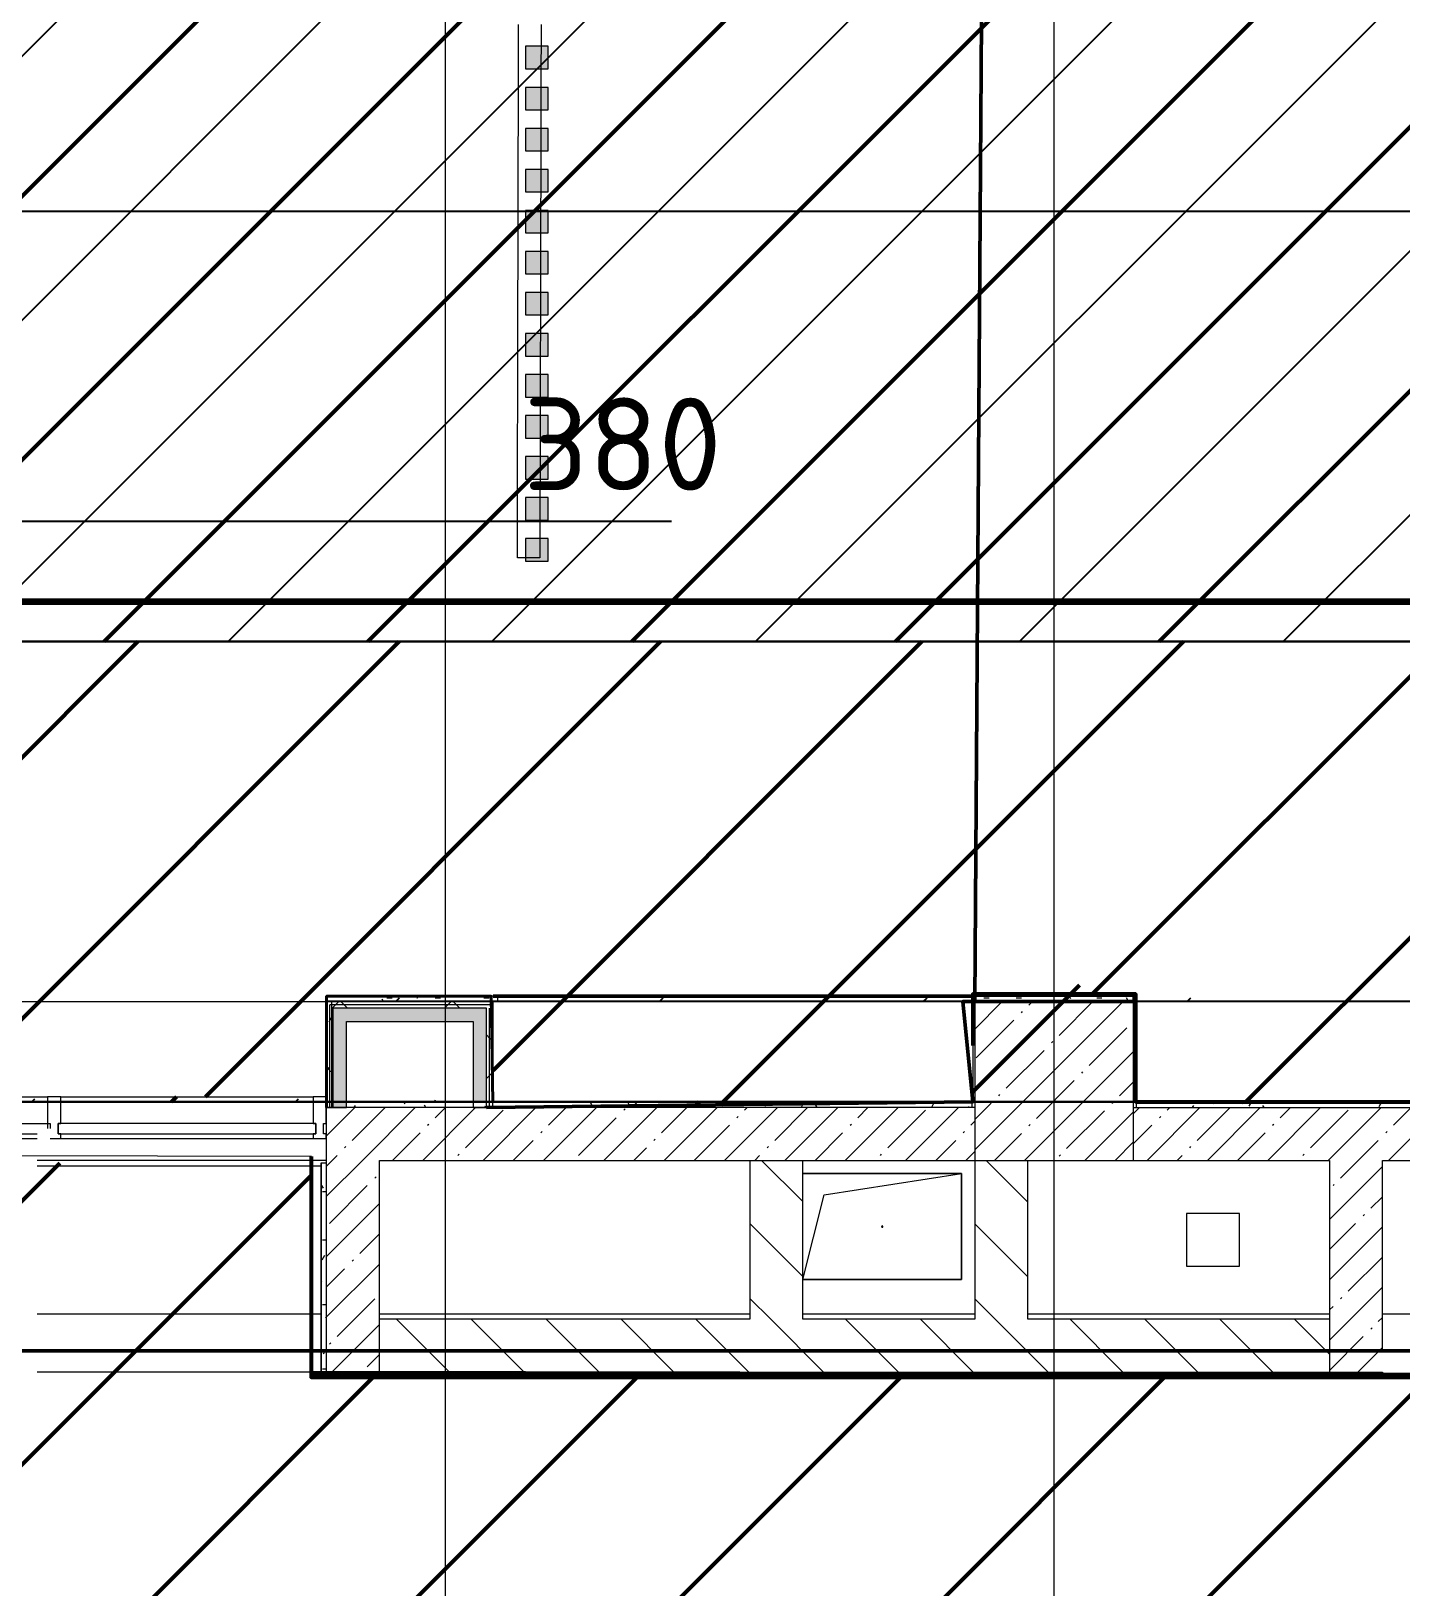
# Model space of a CAD drawing. Header units: millimetres. Extents: x -213547 to 415037, y -3642 to 106956.
# Drawn here: x 50658 to 55835, y 9953 to 15830 of the extents above; entities that cross this region are included whole.
import ezdxf

# ---------------------------------------------------------------- set-up
doc = ezdxf.new("R2010")
doc.units = ezdxf.units.MM
for name, color, linetype, lineweight in [('1)CF2', 3, 'Continuous', 30), ('10)FK4', 3, 'Continuous', 50), ('1014 Краска CF1.3', 64, 'Continuous', 158), ('2)CF1', 5, 'Continuous', 30), ('5.5) Перег WD5', 3, 'Continuous', 40), ('950 Штук CF1 CF13 CF1.3', 3, 'Continuous', 50), ('965 СКБ CF2', 5, 'Continuous', 50), ('A-AREA-BNDY', 7, 'Continuous', 5), ('A-FLOR', 7, 'Continuous', 9), ('A-GENM', 7, 'Continuous', 9), ('A-GLAZ-CURT', 7, 'Continuous', 9), ('A-GLAZ-CURT-2', 7, 'Continuous', 20), ('A-GLAZ-CWMG', 7, 'Continuous', 9), ('A-GLAZ-CWMG-1', 7, 'Continuous', 20), ('A-WALL', 7, 'Continuous', 5), ('I-WALL', 7, 'Continuous', 5), ('S-COLS', 7, 'Continuous', 9), ('S-COLS-1', 7, 'Continuous', 5), ('Оси', 7, 'Continuous', 9)]:
    doc.layers.add(name, color=color, linetype=linetype, lineweight=lineweight)
doc.layers.add('3) CF3 монтаж', color=152, linetype='Continuous')
doc.layers.add('A-WALL-1', color=9, linetype='Continuous', lineweight=5, true_color=0x808080)
doc.layers.add('A-WALL-FNSH-1', color=9, linetype='Continuous', lineweight=5, true_color=0x808080)
doc.styles.add('ISOCPEUR_1', font='isocpeur.ttf', dxfattribs={"height": 350})
doc.styles.get("Standard").update_dxf_attribs({"font": 'arial.ttf'})
doc.dimstyles.new('ISO-2_0_0_9К_Средний_округл2', dxfattribs={"dimscale": 304.8, "dimtxt": 199.196235, "dimasz": 0.492126, "dimexe": 0.393701, "dimexo": 0, "dimgap": 0, "dimtad": 1, "dimdec": 0, "dimrnd": 10, "dimzin": 0, "dimdsep": 46, "dimtxsty": 'ISOCPEUR_1', "dimblk1": 'OBLIQUE', "dimblk2": 'OBLIQUE', "dimsah": 1, "dimcen": 0.09, "dimdle": 0.393701, "dimazin": 0, "dimtfac": 1, "dimtdec": 4, "dimtix": 1, "dimtmove": 0, "dimatfit": 3, "dimfxl": 1, "dimtvp": 1, "dimtolj": 1, "dimtzin": 0, "dimarcsym": 2})
pattern_1 = [(45, (64.7, -136.06), (-114.04925, 114.04925), []), (45, (178.75, -136.06), (-114.04925, 114.04925), [201.612, -40.322, 6.706, -33.617])]
pattern_2 = [(135, (64.7, -136.06), (-141.42136, -141.42136), [])]
pattern_3 = [(0, (64.7, -136.06), (243.84, 60.96), [20.117, -162.763, 20.117, -162.763, -975.36]), (0, (64.7, -136.06), (243.84, 60.96), [-365.76, 20.117, -345.643, 20.117, -162.763, -426.72]), (0, (64.7, -136.06), (243.84, 60.96), [-914.4, 20.117, -101.803, 20.117, -284.683]), (120, (156.14, -105.58), (-174.71291, 180.691634), [20.117, -162.763, 20.117, -162.763, -975.36]), (120, (156.14, -105.58), (-174.71291, 180.691634), [-365.76, 20.117, -345.643, 20.117, -162.763, -426.72]), (120, (156.14, -105.58), (-174.71291, 180.691634), [-914.4, 20.117, -101.803, 20.117, -284.683]), (240, (186.62, 16.34), (-69.12709, -241.651634), [20.117, -162.763, 20.117, -162.763, -975.36]), (240, (186.62, 16.34), (-69.12709, -241.651634), [-365.76, 20.117, -345.643, 20.117, -162.763, -426.72]), (240, (186.62, 16.34), (-69.12709, -241.651634), [-914.4, 20.117, -101.803, 20.117, -284.683])]
pattern_4 = [(45, (64.7, -136.06), (-212.132, 212.132), []), (135, (64.7, -136.06), (-212.132, -212.132), [])]
pattern_5 = [(45, (38804.7, 11553.94), (-498.404, 498.404), [])]
pattern_6 = [(45, (42224.7, 26743.94), (-498.404, 498.404), [])]

# ---------------------------------------------------------------- blocks, each defined once
blk = doc.blocks.new('BSC_Колонна _Прямоугольная - 600х600-23205375-Объем проектирования 1 этажа')
at = {"layer": 'S-COLS-1'}
h = blk.add_hatch(dxfattribs=at)
h.set_pattern_fill('FP_54', color=256, style=0, pattern_type=2)
h.set_pattern_definition([(45, (-54460, -12000), (-114.04925, 114.04925), []), (45, (-54345.95, -12000), (-114.04925, 114.04925), [201.613, -40.323, 6.706, -33.617])])
h.paths.add_polyline_path([(-100, -300), (300, -300), (297.8, 300), (-300, 300), (-300, -300), (-111.6, -300)])
for p, q in [((300, 300), (-300, 300)), ((-300, 300), (-300, -300)), ((300, -300), (300, 300)), ((-300, -300), (300, -300))]:
    blk.add_line(p, q, dxfattribs=at)
blk = doc.blocks.new('GM_Отверстие прямоугольное _в плите_ - Отверстие-V157-Объем проектирования 1 этажа')
at = {"layer": 'A-GENM'}
for p, q in [((-300, 200), (300, 200)), ((300, 200), (-300, 200)), ((-220, 120), (300, 200)), ((300, 200), (300, -200)), ((300, -200), (300, 200)), ((-300, -200), (-220, 120)), ((300, -200), (-300, -200)), ((-300, -200), (300, -200))]:
    blk.add_line(p, q, dxfattribs=at)
for start, end in [(360, 180), (180, 360)]:
    blk.add_arc((0, 0), 2.5, start, end, dxfattribs=at)
blk = doc.blocks.new('Прямоугольный импост - Импост структурный с накладкой - 160мм Темный-32784438-Объем проектирования 1 этажа')
at = {"layer": 'A-GLAZ-CWMG'}
for p, q in [((49156, 11940), (50656, 11940)), ((49156, 11820), (49156, 11840)), ((49156, 11840), (50656, 11840)), ((50656, 11840), (50656, 11820)), ((49196, 11800), (50616, 11800)), ((49196, 11783), (50616, 11783))]:
    blk.add_line(p, q, dxfattribs=at)
blk = doc.blocks.new('Системная панель - Стекло - 40мм-32784544-Объем проектирования 1 этажа')
at = {"layer": 'A-GLAZ-CURT-2'}
for p, q in [((486.5, 0), (-486.5, 0)), ((-486.5, 0), (-486.5, -40)), ((486.5, -40), (486.5, 0)), ((-486.5, -40), (486.5, -40))]:
    blk.add_line(p, q, dxfattribs=at)
blk = doc.blocks.new('Прямоугольный импост - Импост структурный с накладкой - 160мм Темный-V272-Объем проектирования 1 этажа')
at = {"layer": 'A-GLAZ-CWMG-1'}
for p, q in [((-25, 40), (-25, 140)), ((-25, 140), (25, 140)), ((25, 140), (25, 40)), ((-15, 40), (-25, 40)), ((-25, -17), (-25, 0)), ((-25, 0), (-15, 0)), ((-15, 0), (-15, 40)), ((15, 40), (15, 20)), ((25, 40), (15, 40)), ((15, -17), (-25, -17))]:
    blk.add_line(p, q, dxfattribs=at)
blk = doc.blocks.new('Прямоугольный импост - Импост структурный с накладкой - 160мм Темный-32784440-Объем проектирования 1 этажа')
at = {"layer": 'A-GLAZ-CWMG'}
for p, q in [((50706, 11940), (51659, 11940)), ((50706, 11783), (51659, 11783))]:
    blk.add_line(p, q, dxfattribs=at)
blk = doc.blocks.new('Прямоугольный импост - Импост структурный с накладкой - 160мм Темный-V274-Объем проектирования 1 этажа')
at = {"layer": 'A-GLAZ-CWMG-1'}
for p, q in [((0, 140), (-50, 140)), ((-50, 140), (-50, 40)), ((0, 40), (0, 140)), ((-50, 40), (-40, 40)), ((-40, 0), (-50, 0)), ((-50, 0), (-50, -17)), ((-40, 40), (-40, 0)), ((-10, 0), (-10, 40)), ((-10, 40), (0, 40)), ((0, 0), (-10, 0)), ((0, -17), (0, 0)), ((-50, -17), (0, -17))]:
    blk.add_line(p, q, dxfattribs=at)
blk = doc.blocks.new('_Oblique')
at = {"color": 0, "linetype": 'ByBlock', "lineweight": -2}
blk.add_line((-0.5, -0.5), (0.5, 0.5), dxfattribs=at)
blk = doc.blocks.new('*D2015')
at = {"layer": '5.5) Перег WD5', "color": 0, "lineweight": -2, "transparency": 16777216}
for p, q in [((529.7, 14268.9), (529.7, 13858.4)), ((154.7, 13956.5), (154.7, 14098.4)), ((34.7, 13978.4), (529.7, 13978.4)), ((529.7, 13978.4), (53078.3, 13978.4))]:
    blk.add_line(p, q, dxfattribs=at)
at = {"layer": 'Defpoints', "color": 0, "transparency": 16777216}
for p in [(529.7, 14268.9), (154.7, 13956.5), (529.7, 13978.4)]:
    blk.add_point(p, dxfattribs=at)
at = {"layer": '5.5) Перег WD5', "color": 0, "lineweight": -2, "transparency": 16777216, "xscale": 304.8, "yscale": 304.8, "zscale": 304.8, "rotation": 180}
blk.add_blockref('_Oblique', (154.7, 13978.4), dxfattribs=at)
at = {"layer": '5.5) Перег WD5', "color": 0, "lineweight": -2, "transparency": 16777216, "xscale": 304.8, "yscale": 304.8, "zscale": 304.8}
blk.add_blockref('_Oblique', (529.7, 13978.4), dxfattribs=at)
at = {"layer": '5.5) Перег WD5', "color": 0, "lineweight": 25, "transparency": 16777216, "insert": (52518.3, 14445.1), "char_height": 350, "width": 455.087, "attachment_point": 1, "line_spacing_factor": 1.149209, "style": 'ISOCPEUR_1'}
blk.add_mtext('\\A1;380', dxfattribs=at)
blk = doc.blocks.new('*D2003')
at = {"layer": '5.5) Перег WD5', "color": 0, "lineweight": -2, "transparency": 16777216}
for p, q in [((6824.7, 15127.8), (6824.7, 15269.6)), ((7162.2, 14838.9), (7162.2, 15269.6)), ((6704.7, 15149.6), (7162.2, 15149.6)), ((7162.2, 15149.6), (62460.5, 15149.6))]:
    blk.add_line(p, q, dxfattribs=at)
at = {"layer": 'Defpoints', "color": 0, "transparency": 16777216}
for p in [(6824.7, 15127.8), (7162.2, 15149.6), (7162.2, 14838.9)]:
    blk.add_point(p, dxfattribs=at)
at = {"layer": '5.5) Перег WD5', "color": 0, "lineweight": -2, "transparency": 16777216, "xscale": 304.8, "yscale": 304.8, "zscale": 304.8, "rotation": 180}
blk.add_blockref('_Oblique', (6824.7, 15149.6), dxfattribs=at)
at = {"layer": '5.5) Перег WD5', "color": 0, "lineweight": -2, "transparency": 16777216, "xscale": 304.8, "yscale": 304.8, "zscale": 304.8}
blk.add_blockref('_Oblique', (7162.2, 15149.6), dxfattribs=at)
at = {"layer": '5.5) Перег WD5', "color": 0, "lineweight": 25, "transparency": 16777216, "insert": (61871.5, 15616.3), "char_height": 350, "width": 478.071, "attachment_point": 1, "line_spacing_factor": 1.149209, "style": 'ISOCPEUR_1'}
blk.add_mtext('\\A1;340', dxfattribs=at)

msp = doc.modelspace()

# ---------------------------------------------------------------- hatches: boundary and pattern name
at = {"layer": '1)CF2'}
h = msp.add_hatch(dxfattribs=at)
h.set_pattern_fill('ANSI31', color=256, scale=220)
h.paths.add_polyline_path([(47724.7, 13523.9), (45995.7, 13523.9), (45995.7, 12163.9), (47724.7, 12163.9)])
h.paths.add_polyline_path([(47724.7, 12163.9), (45995.7, 12163.9), (45995.7, 11803.9), (46024.7, 11803.9), (46254.7, 11803.9), (46304.7, 11803.9), (47724.7, 11803.9)])
h.paths.add_polyline_path([(48203.7, 12163.9), (47724.7, 12163.9), (47724.7, 11803.9), (47753.7, 11803.9), (47803.7, 11803.9), (48174.7, 11803.9), (48203.7, 11803.9)])
h.paths.add_polyline_path([(48524.7, 13523.9), (47724.7, 13523.9), (47724.7, 12163.9), (48203.7, 12163.9), (48203.7, 12184.9), (48524.7, 12184.9)])
h.paths.add_polyline_path([(52224.7, 13523.9), (48524.7, 13523.9), (48524.7, 12184.9), (48845.7, 12184.9), (48845.7, 12163.9), (51773.7, 12163.9), (51773.7, 12184.9), (52224.7, 12184.9)])
h.paths.add_polyline_path([(51773.7, 12163.9), (48845.7, 12163.9), (48845.7, 11803.9), (48895.7, 11803.9), (49170.7, 11803.9), (49220.7, 11803.9), (50720.7, 11803.9), (50770.7, 11803.9), (51723.7, 11803.9), (51773.7, 11803.9)])
h.paths.add_polyline_path([(54216.7, 12163.9), (54179.8, 12163.9), (52422.4, 12163.9), (52404.6, 12163.9), (52404.6, 11784.9), (54216.7, 11784.9)])
h.paths.add_polyline_path([(54524.7, 13523.9), (52224.7, 13523.9), (52224.7, 12184.9), (52422.4, 12184.9), (52422.4, 12183.9), (52422.4, 12163.9), (54179, 12163.9), (54216.7, 12163.9), (54216.7, 12184.4), (54216.7, 12192.9), (54524.7, 12192.9)])
h.paths.add_polyline_path([(56612, 13523.9), (54524.7, 13523.9), (54524.7, 12192.9), (54832.7, 12192.9), (54832.7, 12184.9), (54832.7, 11784.9), (56612, 11784.9)])
at = {"layer": '2)CF1'}
h = msp.add_hatch(dxfattribs=at)
h.set_pattern_fill('ANSI31', color=256, scale=222)
h.set_pattern_definition(pattern_6)
h.paths.add_polyline_path([(54824.7, 12184.4), (54834.7, 11783.9), (56620, 11784.9), (56620, 15695.7), (57414.7, 15695.7), (57386.7, 18691.9), (57966.7, 18821.5), (57966.7, 20355.9), (51436.7, 20355.9), (51436.7, 26313.9), (50903.7, 26313.9), (50903.7, 26722.9), (48844.7, 26743.9), (48845.7, 26343.4), (47749.7, 26343.4), (47724.7, 26363.9), (47703.7, 26742.9), (42845.7, 26742.9), (42845.7, 26363.9), (42465.7, 26343.9), (42465.7, 26063.9), (42224.7, 26038.9), (42224.7, 24363.9), (42444.7, 24363.9), (42527.9, 23183.9), (42845.7, 23184.9), (42845.7, 21962.9), (42465.7, 21962.9), (42465.7, 20164.9), (42824.7, 20164.9), (42845.7, 19563.9), (42465.7, 19562.9), (42465.7, 17764.9), (42845.7, 17764.9), (42845.7, 16542.9), (42465.7, 16542.9), (42465.7, 14971.9), (45995.7, 14966.4), (46024.7, 11803.9), (48203.7, 11773.9), (48203.7, 11784.9), (48845.7, 11784.9), (48895.7, 11803.9), (51723.7, 11803.9), (51723.7, 11774.4), (52422.4, 11795.4), (52378.6, 11763.9), (54214.7, 11783.9), (54214.7, 12225.4), (54832.7, 12225.4)])
edge = h.paths.add_edge_path(flags=16)
edge.add_arc((48509.6, 16886.5), 491.7, 0, 360)
edge = h.paths.add_edge_path(flags=16)
edge.add_arc((54504.8, 16876.5), 491.7, 0, 360)
edge = h.paths.add_edge_path(flags=16)
edge.add_arc((48534.1, 22870.2), 491.7, 0, 360)
h.paths.add_polyline_path([(45995.7, 13523.9), (56612, 13523.9), (56612, 11784.9), (45995.7, 11784.9)], flags=17)
h = msp.add_hatch(dxfattribs=at)
h.set_pattern_fill('ANSI31', color=256, scale=222)
h.set_pattern_definition(pattern_5)
h.paths.add_polyline_path([(51715.3, 10721.2), (45995.7, 10721.2), (45995.7, 11553.9), (51715.3, 11553.9)])
h = msp.add_hatch(dxfattribs=at)
h.set_pattern_fill('ANSI31', color=256, scale=222)
h.set_pattern_definition(pattern_5)
h.paths.add_polyline_path([(75478.4, 7743.3), (42465.7, 7743.3), (42465.7, 10742.9), (75478.4, 10742.9)])
at = {"layer": '3) CF3 монтаж'}
h = msp.add_hatch(dxfattribs=at)
h.set_pattern_fill('ANSI31', color=256, scale=222)
h.paths.add_polyline_path([(45500.9, 10997.9), (45500.9, 13517.9), (46002.9, 13517.9), (46002.9, 11796.9), (48210.9, 11796.9), (48210.9, 12177.9), (48852.9, 12177.9), (48852.9, 11796.9), (51780.9, 11796.9), (51780.9, 12177.9), (56619.1, 12177.9), (56619.1, 15688.7), (57393.9, 15688.7), (57393.9, 18684.9), (57980.9, 18684.9), (57980.9, 20355.9), (51850.9, 20355.2), (51715.7, 20318.8), (51715.6, 20355.9), (51450.9, 20355.9), (51450.9, 20619.7), (51414.5, 20619.7), (51450.9, 20754.9), (51450.9, 26334.9), (50910.9, 26334.9), (50910.9, 26715.9), (48852.9, 26715.9), (48852.9, 26335.9), (47710.9, 26335.9), (47710.9, 26735.9), (42852.9, 26735.9), (42852.9, 26335.9), (42472.9, 26335.9), (42472.9, 23177.9), (42852.9, 23177.9), (42852.9, 16535.9), (42472.9, 16535.9), (42472.9, 14960.4), (46002.9, 14960.4), (46002.9, 14579.5), (45500.9, 14579.5), (45500.9, 14838.4), (42852.9, 14838.4), (42852.9, 10997.9), (44140.1, 10997.9)])
h.paths.add_polyline_path([(48496.8, 16423.3), (48416.5, 16437.3), (48351.5, 16459.2), (48279.8, 16498.7), (48223.3, 16543), (48173.6, 16596.8), (48132.8, 16658.6), (48101.9, 16728.8), (48083.6, 16798.9), (48076.9, 16873.7), (48151.9, 16874.2), (48159.9, 16801.3), (48177, 16741), (48206.9, 16679.9), (48249.8, 16622.8), (48296.8, 16578.4), (48353.8, 16541.2), (48416.5, 16514.9), (48482.9, 16500.1), (48550.9, 16497.4), (48618.3, 16506.9), (48682.9, 16528.2), (48742.7, 16560.8), (48795.7, 16603.4), (48840.3, 16654.9), (48874.9, 16713.4), (48898.6, 16777.2), (48910.5, 16844.2), (48909.8, 16914.9), (48897.9, 16979.2), (48873.7, 17042.8), (48838.7, 17101.1), (48793.8, 17152.3), (48740.4, 17194.6), (48680.5, 17226.7), (48615.7, 17247.6), (48548.2, 17256.6), (48480.3, 17253.4), (48413.9, 17238.2), (48347.6, 17208.8), (48294.7, 17173.8), (48245.5, 17126.7), (48205.6, 17071.6), (48176.1, 17010.3), (48158, 16944.7), (48151.6, 16876.9), (48076.9, 16877.1), (48083.1, 16951.7), (48101.9, 17025.4), (48131.6, 17093.3), (48172.6, 17156.1), (48223.4, 17211.4), (48282.6, 17257.6), (48351.4, 17294.3), (48426.4, 17319), (48496, 17330.3), (48568.6, 17330.4), (48649.4, 17315.9), (48713.7, 17294), (48783.5, 17255.6), (48842.8, 17208.6), (48890.2, 17157.4), (48931.4, 17094.7), (48961.8, 17026), (48980.4, 16953.3), (48986.9, 16878.5), (48981, 16803.7), (48960.5, 16725.5), (48932.9, 16662), (48889.2, 16595.7), (48840.3, 16542.5), (48776.5, 16493.9), (48716.7, 16461.1), (48645.8, 16436.4), (48571.8, 16423.7), (48499.3, 16423.3)], flags=16)
h.paths.add_polyline_path([(54809.9, 16598.9), (54253.9, 16598.9), (54253.9, 17154.9), (54809.9, 17154.9)], flags=16)
h.paths.add_polyline_path([(48727.3, 16626.9), (48281.9, 16626.9), (48281.9, 17126.9), (48781.9, 17126.9), (48781.9, 16626.9), (48742.7, 16626.9)], flags=16)
h.paths.add_polyline_path([(51451.1, 19954.9), (51414.8, 20090.1), (51487.3, 20090.2)], flags=16)
h.paths.add_polyline_path([(51186.1, 20318.5), (51050.9, 20354.7), (51186.1, 20391)], flags=16)
h.paths.add_polyline_path([(48500.9, 22403), (48426.8, 22414.2), (48355.6, 22437.4), (48289.2, 22472.1), (48226.6, 22520), (48176.5, 22573.1), (48135.1, 22634.4), (48104.1, 22702), (48084.5, 22774.1), (48077, 22848.2), (48118, 22849.7), (48117.3, 22856.9), (48076.9, 22856.9), (48083, 22931.6), (48101.4, 23004.2), (48131.4, 23072.9), (48176, 23139.7), (48222.9, 23190.9), (48281.9, 23237.1), (48350.7, 23274), (48420.5, 23297.9), (48492.3, 23310.2), (48567.2, 23310.5), (48641.1, 23298.6), (48712.1, 23274.7), (48781.9, 23236.6), (48841.3, 23189.9), (48888.8, 23139.1), (48930.3, 23076.7), (48961, 23008.3), (48980, 22935.9), (48986.9, 22861.3), (48981.4, 22786.5), (48961.2, 22707.8), (48934.4, 22644.8), (48890.8, 22577.9), (48841.8, 22524.1), (48781.9, 22477.1), (48720.1, 22442.7), (48647, 22416.9), (48575.8, 22404), (48503.4, 22403)], flags=16)
h.paths.add_polyline_path([(42852.7, 14838.4), (45486.7, 14838.4), (45486.7, 11011.9), (42852.7, 11011.9)], flags=17)
h.paths.add_polyline_path([(45995.7, 13523.9), (56612, 13523.9), (56612, 12163.9), (51774.7, 12163.9), (51773.7, 11784.9), (45994.7, 11784.9)], flags=16)
at = {"layer": '950 Штук CF1 CF13 CF1.3'}
h = msp.add_hatch(dxfattribs=at)
h.set_pattern_fill('ANSI31', color=256, scale=222)
h.set_pattern_definition(pattern_6)
h.paths.add_polyline_path([(54824.7, 12184.4), (54834.7, 11783.9), (56620, 11784.9), (56620, 15695.7), (57414.7, 15695.7), (57386.7, 18691.9), (57966.7, 18821.5), (57966.7, 20355.9), (51436.7, 20355.9), (51436.7, 26313.9), (50903.7, 26313.9), (50903.7, 26722.9), (48844.7, 26743.9), (48845.7, 26343.4), (47749.7, 26343.4), (47724.7, 26363.9), (47703.7, 26742.9), (42845.7, 26742.9), (42845.7, 26363.9), (42465.7, 26343.9), (42465.7, 26063.9), (42224.7, 26038.9), (42224.7, 24363.9), (42444.7, 24363.9), (42527.9, 23183.9), (42845.7, 23184.9), (42845.7, 21962.9), (42465.7, 21962.9), (42465.7, 20164.9), (42824.7, 20164.9), (42845.7, 19563.9), (42465.7, 19562.9), (42465.7, 17764.9), (42845.7, 17764.9), (42845.7, 16542.9), (42465.7, 16542.9), (42465.7, 14971.9), (45995.7, 14966.4), (46024.7, 11803.9), (48203.7, 11773.9), (48203.7, 11784.9), (48845.7, 11784.9), (48895.7, 11803.9), (51723.7, 11803.9), (51723.7, 11774.4), (52422.4, 11795.4), (52378.6, 11763.9), (54214.7, 11783.9), (54214.7, 12225.4), (54832.7, 12225.4)])
edge = h.paths.add_edge_path(flags=16)
edge.add_arc((48509.6, 16886.5), 491.7, 0, 360)
edge = h.paths.add_edge_path(flags=16)
edge.add_arc((54504.8, 16876.5), 491.7, 0, 360)
edge = h.paths.add_edge_path(flags=16)
edge.add_arc((48534.1, 22870.2), 491.7, 0, 360)
h.paths.add_polyline_path([(45995.7, 13523.9), (56612, 13523.9), (56612, 11784.9), (45995.7, 11784.9)], flags=17)
h = msp.add_hatch(dxfattribs=at)
h.set_pattern_fill('ANSI31', color=256, scale=222)
h.set_pattern_definition(pattern_5)
h.paths.add_polyline_path([(51715.3, 10721.2), (45995.7, 10721.2), (45995.7, 11553.9), (51715.3, 11553.9)])
h = msp.add_hatch(dxfattribs=at)
h.set_pattern_fill('ANSI31', color=256, scale=222)
h.set_pattern_definition(pattern_5)
h.paths.add_polyline_path([(75478.4, 7743.3), (42465.7, 7743.3), (42465.7, 10742.9), (75478.4, 10742.9)])
at = {"layer": '965 СКБ CF2'}
h = msp.add_hatch(dxfattribs=at)
h.set_pattern_fill('ANSI31', color=256, scale=220)
h.paths.add_polyline_path([(47724.7, 13523.9), (45995.7, 13523.9), (45995.7, 12163.9), (47724.7, 12163.9)])
h.paths.add_polyline_path([(47724.7, 12163.9), (45995.7, 12163.9), (45995.7, 11803.9), (46024.7, 11803.9), (46254.7, 11803.9), (46304.7, 11803.9), (47724.7, 11803.9)])
h.paths.add_polyline_path([(48203.7, 12163.9), (47724.7, 12163.9), (47724.7, 11803.9), (47753.7, 11803.9), (47803.7, 11803.9), (48174.7, 11803.9), (48203.7, 11803.9)])
h.paths.add_polyline_path([(48524.7, 13523.9), (47724.7, 13523.9), (47724.7, 12163.9), (48203.7, 12163.9), (48203.7, 12184.9), (48524.7, 12184.9)])
h.paths.add_polyline_path([(52224.7, 13523.9), (48524.7, 13523.9), (48524.7, 12184.9), (48845.7, 12184.9), (48845.7, 12163.9), (51773.7, 12163.9), (51773.7, 12184.9), (52224.7, 12184.9)])
h.paths.add_polyline_path([(51773.7, 12163.9), (48845.7, 12163.9), (48845.7, 11803.9), (48895.7, 11803.9), (49170.7, 11803.9), (49220.7, 11803.9), (50720.7, 11803.9), (50770.7, 11803.9), (51723.7, 11803.9), (51773.7, 11803.9)])
h.paths.add_polyline_path([(54216.7, 12163.9), (54179.8, 12163.9), (52422.4, 12163.9), (52404.6, 12163.9), (52404.6, 11784.9), (54216.7, 11784.9)])
h.paths.add_polyline_path([(54524.7, 13523.9), (52224.7, 13523.9), (52224.7, 12184.9), (52422.4, 12184.9), (52422.4, 12183.9), (52422.4, 12163.9), (54179, 12163.9), (54216.7, 12163.9), (54216.7, 12184.4), (54216.7, 12192.9), (54524.7, 12192.9)])
h.paths.add_polyline_path([(56612, 13523.9), (54524.7, 13523.9), (54524.7, 12192.9), (54832.7, 12192.9), (54832.7, 12184.9), (54832.7, 11784.9), (56612, 11784.9)])
at = {"layer": 'I-WALL'}
for points in [[(52611.8, 15687.9), (52611.8, 15772.9), (52526.8, 15772.9), (52526.8, 15687.9)], [(52611.8, 15532.9), (52611.8, 15617.9), (52526.8, 15617.9), (52526.8, 15532.9)], [(52611.8, 15377.9), (52611.8, 15462.9), (52526.8, 15462.9), (52526.8, 15377.9)], [(52526.8, 15222.9), (52611.8, 15222.9), (52611.8, 15307.9), (52526.8, 15307.9), (52526.8, 15226.4)], [(52611.8, 15067.9), (52611.8, 15152.9), (52526.8, 15152.9), (52526.8, 15067.9)], [(52611.8, 14912.9), (52611.8, 14997.9), (52526.8, 14997.9), (52526.8, 14912.9)], [(52611.8, 14757.9), (52611.8, 14842.9), (52526.8, 14842.9), (52526.8, 14757.9)], [(52611.8, 14602.9), (52611.8, 14687.9), (52526.8, 14687.9), (52526.8, 14602.9)], [(52526.8, 14447.9), (52611.8, 14447.9), (52611.8, 14532.9), (52526.8, 14532.9)], [(52611.8, 14292.9), (52611.8, 14377.9), (52526.8, 14377.9), (52526.8, 14292.9)], [(52611.8, 14137.9), (52611.8, 14222.9), (52526.8, 14222.9), (52526.8, 14137.9)], [(52611.8, 13982.9), (52611.8, 14067.9), (52526.8, 14067.9), (52526.8, 13982.9)], [(52611.8, 13827.9), (52611.8, 13912.9), (52526.8, 13912.9), (52526.8, 13827.9), (52581.8, 13827.9)], [(51849.7, 11763.9), (51849.7, 12138.9), (51799.7, 12138.9), (51799.7, 11763.9), (51834.2, 11763.9)], [(51933.3, 12088.9), (52378.6, 12088.9), (52378.6, 12138.9), (51849.7, 12138.9), (51849.7, 12088.9)], [(52350, 11783.9), (52378.6, 11784.9), (52378.6, 12088.9), (52328.6, 12088.9), (52328.6, 11783.9)]]:
    msp.add_hatch(color=256, dxfattribs=at).paths.add_polyline_path(points)
h = msp.add_hatch(dxfattribs=at)
h.set_pattern_fill('FP_191', color=256, style=0, pattern_type=2)
h.set_pattern_definition(pattern_3)
h.paths.add_polyline_path([(51774.7, 11763.9), (51794.7, 11763.9), (51794.7, 12183.9), (51774.7, 12182.4), (51774.7, 11766.2)])
h = msp.add_hatch(dxfattribs=at)
h.set_pattern_fill('FP_191', color=256, style=0, pattern_type=2)
h.set_pattern_definition(pattern_3)
h.paths.add_polyline_path([(56640, 12163.9), (56640, 12183.9), (56625, 12183.9), (56625, 12163.9), (56638.7, 12163.9)])
h.paths.add_polyline_path([(52422.4, 12183.9), (51794.7, 12183.9), (51794.7, 12163.9), (52403.6, 12163.9)])
h.paths.add_polyline_path([(52422.4, 12163.9), (52422.4, 12183.9), (52404.6, 12163.9)])
h.paths.add_polyline_path([(54253.7, 12163.9), (54822.5, 12163.9), (54822.5, 12183.9), (54224.7, 12183.9), (54224.7, 12163.9)])
h = msp.add_hatch(dxfattribs=at)
h.set_pattern_fill('FP_192', color=256, style=0, pattern_type=2)
h.set_pattern_definition(pattern_4)
h.paths.add_polyline_path([(51794.7, 12151.4), (52403.6, 12151.4), (52403.6, 12163.9), (51794.7, 12163.9), (51794.7, 12158.9)])
h = msp.add_hatch(dxfattribs=at)
h.set_pattern_fill('FP_192', color=256, style=0, pattern_type=2)
h.set_pattern_definition(pattern_4)
h.paths.add_polyline_path([(51794.7, 11763.9), (51799.7, 11763.9), (51799.7, 12151.4), (51794.7, 12151.4), (51794.7, 11846.3)])
h = msp.add_hatch(dxfattribs=at)
h.set_pattern_fill('FP_192', color=256, style=0, pattern_type=2)
h.set_pattern_definition(pattern_4)
h.paths.add_polyline_path([(51802.7, 12138.9), (52403.6, 12138.9), (52403.6, 12151.4), (51799.7, 12151.4), (51799.7, 12138.9)])
h = msp.add_hatch(dxfattribs=at)
h.set_pattern_fill('FP_192', color=256, style=0, pattern_type=2)
h.set_pattern_definition(pattern_4)
h.paths.add_polyline_path([(52391.1, 11783.9), (52391.1, 12138.9), (52378.6, 12138.9), (52378.6, 11783.9), (52390.3, 11783.9)])
h = msp.add_hatch(dxfattribs=at)
h.set_pattern_fill('FP_192', color=256, style=0, pattern_type=2)
h.set_pattern_definition(pattern_4)
h.paths.add_polyline_path([(52403, 11783.9), (52403.6, 11786.3), (52403.6, 12138.9), (52391.1, 12138.9), (52391.1, 11783.9), (52397.2, 11783.9)])
h = msp.add_hatch(dxfattribs=at)
h.set_pattern_fill('FP_1', color=256, style=0, pattern_type=2)
h.set_pattern_definition(pattern_1)
h.paths.add_polyline_path([(57507.7, 11563.9), (60224.7, 11563.9), (60224.7, 11763.9), (54824.7, 11763.9), (54824.7, 11563.9), (57443.9, 11563.9)])
h.paths.add_polyline_path([(53687.9, 11563.9), (54224.7, 11563.9), (54224.7, 11763.9), (51774.7, 11763.9), (51774.7, 11563.9), (53574.7, 11563.9)])
h = msp.add_hatch(dxfattribs=at)
h.set_pattern_fill('FP_191', color=256, style=0, pattern_type=2)
h.set_pattern_definition(pattern_3)
h.paths.add_polyline_path([(53019.5, 11763.9), (54214.7, 11763.9), (54214.7, 11783.9), (51849.7, 11783.9), (51849.7, 11763.9), (52397.2, 11763.9)])
h = msp.add_hatch(dxfattribs=at)
h.set_pattern_fill('FP_191', color=256, style=0, pattern_type=2)
h.set_pattern_definition(pattern_3)
h.paths.add_polyline_path([(55024.7, 11763.9), (56640, 11763.9), (56640, 11783.9), (54834.7, 11783.9), (54834.7, 11763.9), (54891.4, 11763.9)])
h = msp.add_hatch(dxfattribs=at)
h.set_pattern_fill('FP_191', color=256, style=0, pattern_type=2)
h.set_pattern_definition(pattern_3)
h.paths.add_polyline_path([(51754.7, 10743.9), (51774.7, 10743.9), (51773.7, 11553.9), (51754.7, 11553.9), (51754.7, 10763.9)])
h = msp.add_hatch(dxfattribs=at)
h.set_pattern_fill('FP_1', color=256, style=0, pattern_type=2)
h.set_pattern_definition(pattern_1)
h.paths.add_polyline_path([(51974.7, 10763.9), (51974.7, 11563.9), (51774.7, 11563.9), (51774.7, 10763.9), (51843.7, 10763.9)])
h = msp.add_hatch(dxfattribs=at)
h.set_pattern_fill('FP_23', color=256, style=0, pattern_type=2)
h.set_pattern_definition(pattern_2)
h.paths.add_polyline_path([(53374.7, 10963.9), (53574.7, 10963.9), (53574.7, 11563.9), (53374.7, 11563.9), (53374.7, 10983.9)])
h = msp.add_hatch(dxfattribs=at)
h.set_pattern_fill('FP_23', color=256, style=0, pattern_type=2)
h.set_pattern_definition(pattern_2)
h.paths.add_polyline_path([(54424.7, 10963.9), (54424.7, 11563.9), (54224.7, 11563.9), (54224.7, 10963.9)])
h = msp.add_hatch(dxfattribs=at)
h.set_pattern_fill('FP_1', color=256, style=0, pattern_type=2)
h.set_pattern_definition(pattern_1)
h.paths.add_polyline_path([(55564.7, 10763.9), (55764.7, 10763.9), (55764.7, 11563.9), (55564.7, 11563.9), (55564.7, 10852.1)])
h = msp.add_hatch(dxfattribs=at)
h.set_pattern_fill('FP_23', color=256, style=0, pattern_type=2)
h.set_pattern_definition(pattern_2)
h.paths.add_polyline_path([(55564.7, 10763.9), (55564.7, 10963.9), (51974.7, 10963.9), (51974.7, 10763.9), (55444.6, 10763.9)])
h.paths.add_polyline_path([(56464.7, 10763.9), (56674.7, 10763.9), (56674.7, 10963.9), (56464.7, 10963.9), (56464.7, 10843.9)])
h.paths.add_polyline_path([(57594.7, 10763.9), (57594.7, 10963.9), (57374.7, 10963.9), (57374.7, 10763.9), (57507.7, 10763.9)])
h.paths.add_polyline_path([(58504.7, 10763.9), (58504.7, 10963.9), (58294.7, 10963.9), (58294.7, 10763.9)])
h = msp.add_hatch(dxfattribs=at)
h.set_pattern_fill('FP_191', color=256, style=0, pattern_type=2)
h.set_pattern_definition(pattern_3)
h.paths.add_polyline_path([(61370.5, 10743.9), (61444.7, 10743.9), (61444.7, 10763.9), (59204.7, 10763.9), (59204.7, 10743.9), (61224.7, 10743.9)])
h.paths.add_polyline_path([(51969.2, 10743.9), (55764.7, 10743.9), (55764.7, 10763.9), (51774.7, 10763.9), (51774.7, 10743.9)])
h.paths.add_polyline_path([(56464.7, 10743.9), (56674.7, 10743.9), (56674.7, 10763.9), (56464.7, 10763.9)])
h.paths.add_polyline_path([(57523.9, 10743.9), (57594.7, 10743.9), (57594.7, 10763.9), (57374.7, 10763.9), (57374.7, 10743.9), (57507.7, 10743.9)])
h.paths.add_polyline_path([(58323.9, 10743.9), (58504.7, 10743.9), (58504.7, 10763.9), (58294.7, 10763.9), (58294.7, 10743.9)])

# ---------------------------------------------------------------- linework, layer by layer
at = {"layer": '1)CF2'}
msp.add_lwpolyline([(45995.7, 13523.9), (56612, 13523.9), (56612, 11784.9), (45995.7, 11784.9)], close=True, dxfattribs=at)
at = {"layer": '10)FK4'}
msp.add_lwpolyline([(42223.7, 27213.9), (58233.7, 27213.9), (58233.7, 10843.9), (42223.7, 10843.9)], close=True, dxfattribs=at)
for points in [[(54224.7, 12163.9), (54254.7, 16614.2)], [(57394.7, 15767.7), (57394.7, 15687.7), (56620, 15687.7), (56620, 11783.9), (54832.7, 11784.9)], [(57394.7, 15767.7), (57394.7, 15682.4), (56620, 15687.7), (56620, 11783.9), (54832.7, 11783.9)], [(54224.7, 12183.9), (52404.6, 12183.9)], [(54832.7, 11996.8), (54832.7, 12192.9), (54216.7, 12192.9)], [(54216.7, 12192.9), (54216.7, 11997.6)], [(54832.7, 11996.8), (54832.7, 12192.9), (54216.7, 12192.9), (54216.7, 11997.6)], [(56612, 11784.9), (54832.7, 11784.9), (54832.7, 12163.9), (54179, 12163.9), (54216.7, 11784.9), (52378.6, 11763.9)], [(51716.3, 11578.1), (51716.3, 10743.9), (61444.7, 10743.9)], [(51717.3, 11578.1), (51717.3, 10743.9), (61445.7, 10743.9)]]:
    msp.add_lwpolyline(points, dxfattribs=at)
at = {"layer": '1014 Краска CF1.3'}
for points in [[(45450.2, 12163.9), (45450.2, 13675.6), (56612, 13675.6)], [(51715.4, 10757.1), (61445.7, 10742.9)]]:
    msp.add_lwpolyline(points, dxfattribs=at)
at = {"layer": '3) CF3 монтаж'}
msp.add_lwpolyline([(45995.7, 13523.9), (56612, 13523.9), (56612, 12163.9), (51774.7, 12163.9), (51773.7, 11784.9), (45994.7, 11784.9)], close=True, dxfattribs=at)
at = {"layer": '5.5) Перег WD5'}
msp.add_lwpolyline([(52403.6, 11783.9), (52397.2, 12183.9), (51774.7, 12183.9), (51774.7, 11763.9)], dxfattribs=at)
at = {"layer": 'A-AREA-BNDY', "flags": 128}
for points in [[(52585.4, 15855.1), (52585.2, 15785.1), (52585, 15700.1), (52584.9, 15630.1), (52584.7, 15545.1), (52584.5, 15475.1), (52584.3, 15390.1), (52584.1, 15320.1), (52583.9, 15235.1), (52583.8, 15165.1), (52583.6, 15080.1), (52583.4, 15010.1), (52583.2, 14925.1), (52583, 14855.1), (52582.8, 14770.1), (52582.7, 14700.1), (52582.5, 14615.1), (52582.3, 14545.1), (52582.1, 14460.1), (52582, 14390.1), (52581.8, 14305.1), (52581.6, 14235.1), (52581.4, 14150.1), (52581.2, 14080.1), (52581, 13995.1), (52580.9, 13925.1), (52580.7, 13840.1), (52495.7, 13840.3), (52495.9, 13925.3), (52496, 13995.3), (52496.2, 14080.3), (52496.4, 14150.3), (52496.6, 14235.3), (52496.8, 14305.3), (52497, 14390.3), (52497.1, 14460.3), (52497.3, 14545.3), (52497.5, 14615.3), (52497.7, 14700.3), (52497.8, 14770.3), (52498, 14855.3), (52498.2, 14925.3), (52498.4, 15010.3), (52498.6, 15080.3), (52498.8, 15165.3), (52498.9, 15235.3), (52499.1, 15320.3), (52499.3, 15390.3), (52499.5, 15475.3), (52499.7, 15545.3), (52499.9, 15630.3), (52500, 15700.3), (52500.2, 15785.3), (52500.4, 15855.3)], [(75546.3, 10701.2), (61965.3, 10733), (61966.4, 11203), (61408.4, 11204.4), (61407.3, 10734.4), (51715.4, 10757.1), (51717.3, 11578.1), (48808.8, 11584.9), (48788.3, 11585), (48788.3, 11564), (48188.3, 11565.4), (48188.3, 11586.4), (48014.8, 11586.8), (45959.3, 11591.6), (45957.4, 10770.6), (42427.4, 10778.9), (42425.8, 10108.9), (38785.8, 10117.5), (38780.5, 7829.5), (65299.4, 7767.2), (65929.4, 7765.7)]]:
    msp.add_lwpolyline(points, dxfattribs=at)
at = {"layer": 'A-FLOR'}
for p, q in [((51773.7, 12183.9), (51773.7, 11803.9)), ((52397.2, 12183.9), (51774.7, 12183.9)), ((54822.5, 12183.9), (54224.7, 12183.9)), ((54822.5, 12163.9), (54822.5, 12183.9)), ((48844.7, 12163.9), (51773.7, 12163.9)), ((52422.4, 12163.9), (56724.7, 12163.9)), ((54179.8, 12163.9), (54216.7, 12163.9)), ((54216.7, 11784.9), (52403.6, 11784.9)), ((54224.7, 11784.9), (54224.7, 11763.9)), ((56620, 11783.9), (54824.7, 11783.9)), ((51773.7, 11563.9), (50680.7, 11563.9)), ((50680.7, 11543.9), (51754.7, 11543.9)), ((50680.7, 11542.9), (51755, 11542.9)), ((51754.7, 11542.9), (51754.7, 10743.9)), ((51773.7, 11563.9), (51773.7, 11553.9)), ((55224.7, 11363.9), (55024.7, 11363.9)), ((55024.7, 11363.9), (55024.7, 11163.9)), ((55224.7, 11163.9), (55224.7, 11363.9)), ((55024.7, 11163.9), (55224.7, 11163.9)), ((50680.7, 10983.9), (51754.7, 10983.9)), ((51974.7, 10983.9), (53374.7, 10983.9)), ((53574.7, 10983.9), (54224.7, 10983.9)), ((54424.7, 10983.9), (55564.7, 10983.9)), ((55564.7, 10983.9), (55564.7, 10964.4)), ((55764.7, 10983.9), (56563.9, 10983.9)), ((55764.7, 10843.9), (55764.7, 10983.9)), ((51754.7, 10763.9), (50680.7, 10763.9)), ((51754.7, 10743.9), (55814.7, 10743.9))]:
    msp.add_line(p, q, dxfattribs=at)
at = {"layer": 'A-WALL'}
for p, q in [((51774.7, 12163.9), (51774.7, 12183.9)), ((51787.2, 11763.9), (51787.2, 12151.4)), ((52403.6, 12151.4), (51787.2, 12151.4)), ((51799.7, 11763.9), (51799.7, 12138.9)), ((52378.6, 12138.9), (51799.7, 12138.9)), ((52378.6, 11763.9), (52378.6, 12138.9)), ((52391.1, 11763.9), (52391.1, 12138.9)), ((54216.7, 11784.9), (54224.7, 11784.9)), ((54824.7, 11784.9), (54832.7, 11784.9))]:
    msp.add_line(p, q, dxfattribs=at)
at = {"layer": 'A-WALL-1'}
for p, q in [((52422.4, 12183.9), (51774.7, 12183.9)), ((52422.4, 12163.9), (52422.4, 12183.9)), ((51774.7, 12163.9), (51774.7, 11763.9)), ((52422.4, 12163.9), (51774.7, 12163.9)), ((51794.7, 11763.9), (51794.7, 12163.9)), ((52403.6, 11763.9), (52403.6, 12163.9)), ((51849.7, 11763.9), (51849.7, 12088.9)), ((51849.7, 12088.9), (52328.6, 12088.9)), ((52328.6, 12088.9), (52328.6, 11763.9)), ((51773.7, 11763.9), (51773.7, 11563.9)), ((51773.7, 11763.9), (51849.7, 11763.9)), ((54224.7, 11763.9), (51774.7, 11763.9)), ((51774.7, 10763.9), (51774.7, 11763.9)), ((52404.6, 11783.9), (51849.7, 11783.9)), ((52328.6, 11763.9), (52403.6, 11763.9)), ((54214.7, 11763.9), (54214.7, 11783.9)), ((54824.7, 11763.9), (57414.7, 11763.9)), ((54834.7, 11783.9), (54834.7, 11763.9)), ((51754.7, 11553.9), (51754.7, 11542.9)), ((51774.7, 11553.9), (51754.7, 11553.9)), ((51773.7, 11563.9), (51774.7, 11563.9)), ((51974.7, 11563.9), (54224.7, 11563.9)), ((51974.7, 10763.9), (51974.7, 11563.9)), ((53374.7, 11563.9), (53374.7, 10963.9)), ((53574.7, 10963.9), (53574.7, 11563.9)), ((54224.7, 11563.9), (54224.7, 10963.9)), ((54424.7, 10963.9), (54424.7, 11563.9)), ((54824.7, 11563.9), (55564.7, 11563.9)), ((55564.7, 11563.9), (55564.7, 10763.9)), ((55764.7, 11563.9), (59204.7, 11563.9)), ((55764.7, 10983.9), (55764.7, 11563.9)), ((53374.7, 10963.9), (51974.7, 10963.9)), ((54224.7, 10963.9), (53574.7, 10963.9)), ((55564.7, 10963.9), (54424.7, 10963.9)), ((51774.7, 10763.9), (55764.7, 10763.9)), ((55764.7, 10743.9), (55764.7, 10763.9))]:
    msp.add_line(p, q, dxfattribs=at)
at = {"layer": 'A-WALL-FNSH-1'}
for p, q in [((52611.8, 15772.9), (52526.8, 15772.9)), ((52526.8, 15772.9), (52526.8, 15687.9)), ((52611.8, 15687.9), (52611.8, 15772.9)), ((52526.8, 15687.9), (52611.8, 15687.9)), ((52611.8, 15617.9), (52526.8, 15617.9)), ((52526.8, 15617.9), (52526.8, 15532.9)), ((52611.8, 15532.9), (52611.8, 15617.9)), ((52526.8, 15532.9), (52611.8, 15532.9)), ((52611.8, 15462.9), (52526.8, 15462.9)), ((52526.8, 15462.9), (52526.8, 15377.9)), ((52611.8, 15377.9), (52611.8, 15462.9)), ((52526.8, 15377.9), (52611.8, 15377.9)), ((52611.8, 15307.9), (52526.8, 15307.9)), ((52526.8, 15307.9), (52526.8, 15222.9)), ((52611.8, 15222.9), (52611.8, 15307.9)), ((52526.8, 15222.9), (52611.8, 15222.9)), ((52611.8, 15152.9), (52526.8, 15152.9)), ((52526.8, 15152.9), (52526.8, 15067.9)), ((52611.8, 15067.9), (52611.8, 15152.9)), ((52526.8, 15067.9), (52611.8, 15067.9)), ((52611.8, 14997.9), (52526.8, 14997.9)), ((52526.8, 14997.9), (52526.8, 14912.9)), ((52611.8, 14912.9), (52611.8, 14997.9)), ((52526.8, 14912.9), (52611.8, 14912.9)), ((52611.8, 14842.9), (52526.8, 14842.9)), ((52526.8, 14842.9), (52526.8, 14757.9)), ((52611.8, 14757.9), (52611.8, 14842.9)), ((52526.8, 14757.9), (52611.8, 14757.9)), ((52611.8, 14687.9), (52526.8, 14687.9)), ((52526.8, 14687.9), (52526.8, 14602.9)), ((52611.8, 14602.9), (52611.8, 14687.9)), ((52526.8, 14602.9), (52611.8, 14602.9)), ((52611.8, 14532.9), (52526.8, 14532.9)), ((52526.8, 14532.9), (52526.8, 14447.9)), ((52611.8, 14447.9), (52611.8, 14532.9)), ((52526.8, 14447.9), (52611.8, 14447.9)), ((52611.8, 14377.9), (52526.8, 14377.9)), ((52526.8, 14377.9), (52526.8, 14292.9)), ((52611.8, 14292.9), (52611.8, 14377.9)), ((52526.8, 14292.9), (52611.8, 14292.9)), ((52611.8, 14222.9), (52526.8, 14222.9)), ((52526.8, 14222.9), (52526.8, 14137.9)), ((52611.8, 14137.9), (52611.8, 14222.9)), ((52526.8, 14137.9), (52611.8, 14137.9)), ((52611.8, 14067.9), (52526.8, 14067.9)), ((52526.8, 14067.9), (52526.8, 13982.9)), ((52611.8, 13982.9), (52611.8, 14067.9)), ((52526.8, 13982.9), (52611.8, 13982.9)), ((52611.8, 13912.9), (52526.8, 13912.9)), ((52526.8, 13912.9), (52526.8, 13827.9)), ((52611.8, 13827.9), (52611.8, 13912.9)), ((52526.8, 13827.9), (52611.8, 13827.9)), ((52422.4, 12184.9), (51773.7, 12184.9)), ((51773.7, 12184.9), (51773.7, 11763.9)), ((52422.4, 12183.9), (52422.4, 12184.9)), ((54832.7, 12192.9), (54216.7, 12192.9)), ((54216.7, 12192.9), (54216.7, 12184.9)), ((54216.7, 12184.9), (54832.7, 12184.9)), ((54224.7, 12184.4), (54216.7, 12184.4)), ((54216.7, 12184.4), (54216.7, 11784.9)), ((54224.7, 12163.9), (54224.7, 12184.4)), ((54824.7, 12184.4), (54824.7, 12163.9)), ((54832.7, 12184.4), (54824.7, 12184.4)), ((54832.7, 12184.9), (54832.7, 12192.9)), ((54832.7, 11784.9), (54832.7, 12184.4)), ((52404.6, 11783.9), (52404.6, 12163.9)), ((52404.6, 11783.9), (54224.7, 11783.9)), ((56612, 11784.9), (54832.7, 11784.9)), ((51754.7, 11553.9), (51753.7, 11553.9)), ((51753.7, 11553.9), (51753.7, 10742.9)), ((51753.7, 10742.9), (55764.7, 10742.9)), ((55764.7, 10742.9), (55764.7, 10743.9))]:
    msp.add_line(p, q, dxfattribs=at)
at = {"layer": 'Оси'}
for points in [[(52224.7, -2042.3), (52224.7, 2957.7), (52224.7, 22262), (52224.7, 27262)], [(54524.7, -2042.3), (54524.7, 2957.7), (54524.7, 22262), (54524.7, 27262)]]:
    msp.add_lwpolyline(points, dxfattribs=at)

# ---------------------------------------------------------------- block references
at = {"layer": 'A-GENM'}
msp.add_blockref('GM_Отверстие прямоугольное _в плите_ - Отверстие-V157-Объем проектирования 1 этажа', (53874.7, 11313.9), dxfattribs=at)
at = {"layer": 'A-GLAZ-CURT', "rotation": 180}
msp.add_blockref('Системная панель - Стекло - 40мм-32784544-Объем проектирования 1 этажа', (51247.2, 11663.9), dxfattribs=at)
at = {"layer": 'A-GLAZ-CWMG'}
for name, p in [('Прямоугольный импост - Импост структурный с накладкой - 160мм Темный-32784438-Объем проектирования 1 этажа', (64.7, -136.1)), ('Прямоугольный импост - Импост структурный с накладкой - 160мм Темный-32784440-Объем проектирования 1 этажа', (64.7, -136.1)), ('Прямоугольный импост - Импост структурный с накладкой - 160мм Темный-V274-Объем проектирования 1 этажа', (51773.7, 11663.9))]:
    msp.add_blockref(name, p, dxfattribs=at)
at = {"layer": 'A-GLAZ-CWMG', "extrusion": (0, 0, -1)}
msp.add_blockref('Прямоугольный импост - Импост структурный с накладкой - 160мм Темный-V272-Объем проектирования 1 этажа', (-50745.7, 11663.9), dxfattribs=at)
at = {"layer": 'S-COLS'}
msp.add_blockref('BSC_Колонна _Прямоугольная - 600х600-23205375-Объем проектирования 1 этажа', (54524.7, 11863.9), dxfattribs=at)

# ---------------------------------------------------------------- texts
at = {"insert": (55130.1, 14067.2), "char_height": 333, "attachment_point": 1}
msp.add_mtext_dynamic_manual_height_columns('\\pxt19; ', width=189.268, gutter_width=912.9, heights=[2.55], dxfattribs=at)

# ---------------------------------------------------------------- dimensions: what is measured, and where the dimension line sits
at = {"layer": '5.5) Перег WD5', "color": 18, "lineweight": 25, "true_color": 0x000000}
for base, p1, p2, override, picture, middle in [((7162.2018714, 15149.6492175), (6824.7018714, 15127.7574188), (7162.2018714, 14838.9378314), {"dimasz": 1, "dimpost": '<>', "dimtxsty": 'ISOCPEUR_1', "dimfxl": 444.21054}, '*D2003', (62110.5131011, 15149.6492175)), ((529.7, 13978.4), (154.7, 13956.5), (529.7, 14268.9), {"dimasz": 1, "dimpost": '<>', "dimtxsty": 'ISOCPEUR_1', "dimfxl": 488.106003}, '*D2015', (52745.8, 13978.4))]:
    dim = msp.add_linear_dim(base=base, p1=p1, p2=p2, dimstyle='ISO-2_0_0_9К_Средний_округл2', override=override, dxfattribs=at)
    dim.commit()
    dim.dimension.update_dxf_attribs({"geometry": picture, "text_midpoint": middle, "dimtype": 160})

doc.saveas('drawing.dxf')
